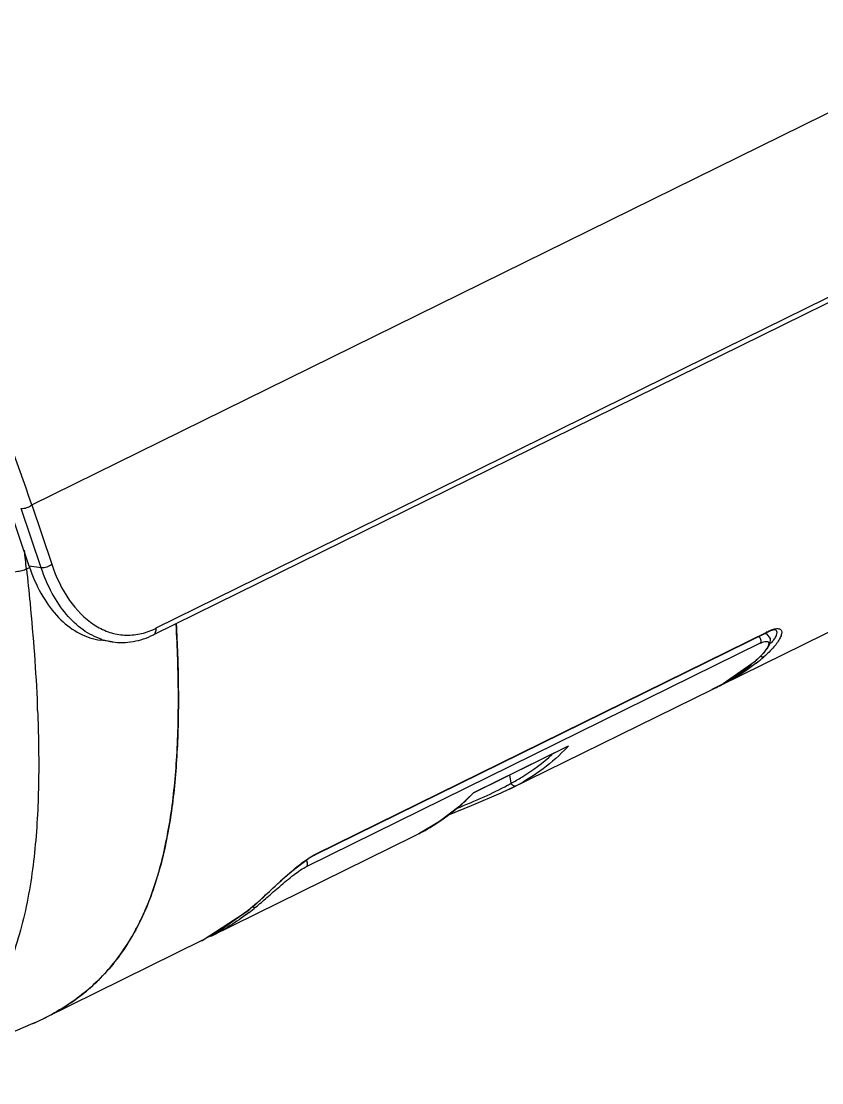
# Model space of a CAD drawing. Header units: metres. Extents: x 420822 to 421453, y 1458172 to 1458620.
# Drawn here: x 421384.7898 to 421385.1465, y 1458449.7207 to 1458450.1937 of the extents above; entities that cross this region are included whole.
import ezdxf

# ---------------------------------------------------------------- set-up
doc = ezdxf.new("R2010")
doc.units = ezdxf.units.M
doc.header["$MEASUREMENT"] = 0
doc.layers.add('ASSEM_MEMBER_1', color=7, linetype='CONTINUOUS')
doc.layers.add('Standard', color=7, linetype='CONTINUOUS')

# ---------------------------------------------------------------- blocks, each defined once
blk = doc.blocks.new('CCTV')
at = {"layer": 'ASSEM_MEMBER_1', "color": 7, "linetype": 'Continuous'}
for p, q in [((-3.3218, 13.8054), (-0.8582, 15.0179)), ((-0.9733, 14.6323), (-3.1004, 13.5853)), ((-0.9781, 14.6205), (-3.105, 13.5737)), ((-1.175, 13.936), (-2.0944, 13.4835)), ((-3.3265, 13.696), (-3.3628, 13.8037)), ((-3.3047, 13.6929), (-3.3405, 13.799)), ((-3.3218, 13.8054), (-3.286, 13.6995)), ((-3.3311, 13.6914), (-3.3255, 13.694)), ((-3.3047, 13.6929), (-3.3264, 13.696)), ((-2.0101, 13.5786), (-2.8179, 13.181)), ((-2.816, 13.1826), (-2.0082, 13.5802)), ((-2.0148, 13.5763), (-2.0121, 13.5755)), ((-2.01, 13.5786), (-2.0101, 13.5786)), ((-2.0051, 13.5808), (-2.01, 13.5786)), ((-1.9975, 13.5824), (-1.9978, 13.5824)), ((-3.1778, 13.5612), (-3.1991, 13.5642)), ((-3.1778, 13.5612), (-3.1783, 13.5613)), ((-2.0237, 13.5587), (-2.8315, 13.1611)), ((-2.0334, 13.5259), (-2.0326, 13.5264)), ((-2.0326, 13.5264), (-2.0326, 13.5265)), ((-2.1097, 13.4759), (-2.4703, 13.2985)), ((-2.1097, 13.4759), (-2.1091, 13.4763)), ((-2.1097, 13.4759), (-2.1091, 13.4763)), ((-2.0944, 13.4835), (-2.0963, 13.4826)), ((-2.5343, 13.2924), (-2.3651, 13.3756)), ((-2.3678, 13.374), (-2.5343, 13.292)), ((-2.3678, 13.374), (-2.3651, 13.3756)), ((-2.4675, 13.3091), (-2.4695, 13.324)), ((-2.4702, 13.2985), (-2.4597, 13.3039)), ((-2.4597, 13.3039), (-2.4586, 13.3044)), ((-2.5345, 13.2922), (-2.5343, 13.2924)), ((-2.5345, 13.2922), (-2.5343, 13.2924)), ((-2.5343, 13.292), (-2.5343, 13.2924)), ((-2.6426, 13.2137), (-3.0032, 13.0362)), ((-2.6316, 13.2193), (-2.6426, 13.2137)), ((-2.8179, 13.181), (-2.8253, 13.1769)), ((-2.8179, 13.181), (-2.8179, 13.181)), ((-2.9206, 13.0956), (-2.936, 13.0822)), ((-3.0161, 13.0299), (-2.9368, 13.0818)), ((-2.9368, 13.0818), (-2.9362, 13.0823)), ((-2.9368, 13.0818), (-2.9361, 13.0823)), ((-2.9368, 13.0818), (-2.936, 13.0822)), ((-2.936, 13.0822), (-2.936, 13.0822)), ((-3.0009, 13.0374), (-3.0065, 13.0352)), ((-3.0185, 13.0287), (-3.3004, 12.8899)), ((-3.0185, 13.0287), (-3.0161, 13.0299)), ((-3.3201, 12.8808), (-3.5638, 12.7754))]:
    blk.add_line(p, q, dxfattribs=at)
for points in [[(-2.0121, 13.5755), (-2.0055, 13.5674), (-2.0064, 13.5579), (-2.0118, 13.5482), (-2.0212, 13.5372), (-2.0326, 13.5264)], [(-1.9978, 13.5824), (-1.9983, 13.5824), (-2.0051, 13.5808)], [(-2.0326, 13.5264), (-2.0897, 13.4865), (-2.1098, 13.476)], [(-2.4596, 13.3039), (-2.4856, 13.2913), (-2.5385, 13.2688), (-2.5809, 13.2519)], [(-2.5343, 13.292), (-2.5607, 13.2672), (-2.5951, 13.2411), (-2.6316, 13.2193)], [(-2.8253, 13.1769), (-2.8585, 13.152), (-2.8783, 13.1344), (-2.9206, 13.0956)], [(-2.936, 13.0822), (-2.9865, 13.0462), (-3.0161, 13.0299)]]:
    blk.add_lwpolyline(points, dxfattribs=at)
for centre, radius, start, end in [((-8.5152, 13.1289), 5.2145, 6.1931, 6.5592), ((-3.0296, 13.7961), 0.3133, 198.6305, 201.2362), ((-3.1575, 13.7016), 0.1295, 293.3256, 296.1745), ((-3.162, 13.672), 0.1119, 251.8862, 257.4825), ((-3.1626, 13.6694), 0.1092, 257.4989, 261.7384), ((-2.2331, 13.7827), 0.3292, 307.9786, 311.0401), ((-2.1679, 13.682), 0.2061, 310.7437, 311.0394), ((-2.2759, 13.8518), 0.4106, 295.9304, 296.2259), ((-2.2726, 13.8451), 0.4031, 296.2225, 297.6376), ((-2.2739, 13.8478), 0.4061, 296.2251, 296.9353), ((-2.2718, 13.8436), 0.4014, 296.9359, 297.3282), ((-6.1176, 13.3254), 2.8085, 2.3144, 2.4967), ((-2.6096, 13.602), 0.3332, 316.6698, 317.194), ((-2.6345, 13.5989), 0.3345, 298.7493, 299.9577), ((-2.7986, 13.5445), 0.3653, 310.275, 316.3111), ((-2.8005, 13.5467), 0.3681, 307.594, 310.2758), ((-2.7878, 13.1222), 0.0667, 116.5698, 118.8757), ((-2.7952, 13.1369), 0.0503, 114.5216, 116.5506), ((-3.1612, 13.3729), 0.3714, 307.7146, 309.9572), ((-3.1967, 13.4292), 0.4381, 296.5605, 297.907), ((-3.19, 13.4167), 0.4238, 297.902, 300.2476), ((-3.2148, 13.427), 0.4441, 296.2255, 296.7887), ((-3.4974, 13.2907), 0.4466, 293.3934, 295.4702), ((-3.4972, 13.2904), 0.4462, 293.4161, 295.4699), ((-3.491, 13.2772), 0.4316, 295.4782, 296.2037), ((-3.4909, 13.277), 0.4314, 295.4777, 296.2042), ((-3.4876, 13.2702), 0.4238, 296.2039, 297.049)]:
    blk.add_arc(centre, radius, start, end, dxfattribs=at)
for points, knots in [([(-3.3218, 13.8054), (-3.3485, 13.885), (-3.4084, 14.0459), (-3.5059, 14.2403), (-3.6055, 14.3889), (-3.6931, 14.4945), (-3.7916, 14.5895), (-3.8986, 14.6709), (-4.0103, 14.7379), (-4.124, 14.7918), (-4.2377, 14.8345), (-4.3864, 14.8799), (-4.5706, 14.9212), (-4.7183, 14.9448), (-4.7912, 14.955)], [0, 0, 0, 0, 0.125757, 0.256877, 0.324694, 0.393423, 0.462025, 0.52925, 0.594283, 0.656951, 0.717429, 0.776099, 0.889703, 1, 1, 1, 1]), ([(-3.3405, 13.799), (-3.3372, 13.7987), (-3.3305, 13.8), (-3.3243, 13.8031), (-3.3218, 13.8054)], [0, 0, 0, 0, 0.487856, 1, 1, 1, 1]), ([(-3.286, 13.6993), (-3.2884, 13.697), (-3.2946, 13.694), (-3.3013, 13.6926), (-3.3047, 13.6929)], [0, 0, 0, 0, 0.498312, 1, 1, 1, 1]), ([(-3.286, 13.6995), (-3.2784, 13.6768), (-3.2594, 13.636), (-3.2214, 13.5959), (-3.1865, 13.5783), (-3.1597, 13.5723), (-3.1323, 13.5736), (-3.1147, 13.579), (-3.1062, 13.5826)], [0, 0, 0, 0, 0.295756, 0.549788, 0.664684, 0.775154, 0.885505, 1, 1, 1, 1]), ([(-3.3694, 13.6864), (-3.3664, 13.6859), (-3.3597, 13.6856), (-3.3495, 13.6864), (-3.3397, 13.6882), (-3.3336, 13.6902), (-3.3311, 13.6914)], [0, 0, 0, 0, 0.232352, 0.513393, 0.78685, 1, 1, 1, 1]), ([(-3.3311, 13.6914), (-3.3289, 13.671), (-3.3206, 13.59), (-3.3144, 13.5087), (-3.3118, 13.4478)], [0, 0, 0, 0, 0.251246, 1, 1, 1, 1]), ([(-3.3216, 13.6826), (-3.3154, 13.6667), (-3.3011, 13.6372), (-3.2722, 13.6003), (-3.2379, 13.5746), (-3.2119, 13.566), (-3.1991, 13.5642)], [0, 0, 0, 0, 0.288076, 0.548119, 0.782562, 1, 1, 1, 1]), ([(-3.1968, 13.5656), (-3.2087, 13.5695), (-3.2322, 13.5817), (-3.2622, 13.6103), (-3.2872, 13.6482), (-3.2995, 13.6773), (-3.3047, 13.6929)], [0, 0, 0, 0, 0.216605, 0.452886, 0.713965, 1, 1, 1, 1]), ([(-3.0644, 13.5937), (-3.0624, 13.5574), (-3.0597, 13.4852), (-3.061, 13.3778), (-3.0693, 13.273), (-3.0872, 13.1727), (-3.1175, 13.0797), (-3.1634, 12.9984), (-3.2252, 12.9335), (-3.2748, 12.9025), (-3.3004, 12.8899)], [0, 0, 0, 0, 0.138573, 0.275173, 0.408893, 0.538456, 0.662355, 0.779581, 0.891162, 1, 1, 1, 1]), ([(-3.2948, 12.8927), (-3.2713, 12.9047), (-3.2263, 12.9334), (-3.1695, 12.9914), (-3.1253, 13.0636), (-3.0936, 13.1488), (-3.073, 13.2458), (-3.062, 13.3533), (-3.0593, 13.4701), (-3.062, 13.5509), (-3.0643, 13.5926)], [0, 0, 0, 0, 0.101546, 0.203079, 0.309401, 0.424609, 0.551082, 0.689543, 0.839572, 1, 1, 1, 1]), ([(-3.105, 13.5737), (-3.1032, 13.5746), (-3.1002, 13.5784), (-3.1, 13.583), (-3.1003, 13.5854)], [0, 0, 0, 0, 0.457419, 1, 1, 1, 1]), ([(-1.9955, 13.5847), (-1.9943, 13.5848), (-1.9921, 13.585), (-1.9891, 13.5845), (-1.9869, 13.5831), (-1.985, 13.5801), (-1.9852, 13.5748), (-1.9892, 13.5647), (-1.9998, 13.5504), (-2.0106, 13.54), (-2.0169, 13.5345)], [0, 0, 0, 0, 0.052684, 0.094797, 0.129895, 0.163409, 0.242223, 0.348244, 0.635525, 1, 1, 1, 1]), ([(-2.0029, 13.5826), (-2.0023, 13.5829), (-1.9998, 13.5837), (-1.9974, 13.5844), (-1.9955, 13.5847)], [0, 0, 0, 0, 0.279469, 1, 1, 1, 1]), ([(-3.1778, 13.5612), (-3.1657, 13.5595), (-3.1403, 13.56), (-3.1164, 13.5681), (-3.105, 13.5737)], [0, 0, 0, 0, 0.491795, 1, 1, 1, 1]), ([(-2.0262, 13.571), (-2.0247, 13.5697), (-2.0221, 13.5659), (-2.0222, 13.5606), (-2.0237, 13.5587)], [0, 0, 0, 0, 0.448826, 1, 1, 1, 1]), ([(-1.9977, 13.5824), (-1.9994, 13.5826), (-2.0035, 13.5821), (-2.0073, 13.5807), (-2.0095, 13.5797)], [0, 0, 0, 0, 0.4118, 1, 1, 1, 1]), ([(-2.0082, 13.5802), (-2.0078, 13.5805), (-2.006, 13.5813), (-2.0043, 13.5821), (-2.0029, 13.5826)], [0, 0, 0, 0, 0.264786, 1, 1, 1, 1]), ([(-2.004, 13.5588), (-2.0035, 13.5595), (-2.0013, 13.5619), (-1.9993, 13.5645), (-1.998, 13.5665)], [0, 0, 0, 0, 0.267617, 1, 1, 1, 1]), ([(-1.998, 13.5665), (-1.9966, 13.5685), (-1.9945, 13.5721), (-1.9933, 13.5762), (-1.9933, 13.578)], [0, 0, 0, 0, 0.578207, 1, 1, 1, 1]), ([(-1.9933, 13.578), (-1.9934, 13.5791), (-1.9941, 13.5814), (-1.9964, 13.5823), (-1.9975, 13.5824)], [0, 0, 0, 0, 0.479813, 1, 1, 1, 1]), ([(-2.0237, 13.5587), (-2.0211, 13.56), (-2.0174, 13.5616), (-2.0127, 13.5622), (-2.0103, 13.5619), (-2.0087, 13.5606), (-2.0082, 13.5587), (-2.0084, 13.5564), (-2.0093, 13.5539), (-2.0107, 13.551), (-2.0134, 13.5467), (-2.018, 13.5409), (-2.0247, 13.5337), (-2.0299, 13.529), (-2.0326, 13.5266)], [0, 0, 0, 0, 0.151879, 0.202876, 0.240199, 0.26994, 0.300496, 0.337638, 0.383278, 0.437413, 0.499523, 0.644463, 0.812818, 1, 1, 1, 1]), ([(-2.0169, 13.5345), (-2.0174, 13.5343), (-2.0194, 13.5337), (-2.0217, 13.5344), (-2.0232, 13.5353)], [0, 0, 0, 0, 0.211325, 1, 1, 1, 1]), ([(-2.1091, 13.4763), (-2.1023, 13.4796), (-2.0757, 13.4937), (-2.0506, 13.5111), (-2.0335, 13.5259)], [0, 0, 0, 0, 0.249792, 1, 1, 1, 1]), ([(-3.3114, 13.4388), (-3.3097, 13.3975), (-3.3082, 13.3153), (-3.314, 13.1936), (-3.3315, 13.0763), (-3.3547, 13.0016), (-3.3703, 12.967)], [0, 0, 0, 0, 0.259217, 0.514188, 0.762361, 1, 1, 1, 1]), ([(-2.4675, 13.3091), (-2.4609, 13.3126), (-2.4349, 13.3274), (-2.4107, 13.3454), (-2.3941, 13.3605)], [0, 0, 0, 0, 0.249365, 1, 1, 1, 1]), ([(-2.3672, 13.3734), (-2.3804, 13.3594), (-2.4092, 13.3338), (-2.4418, 13.3134), (-2.4586, 13.3044)], [0, 0, 0, 0, 0.503087, 1, 1, 1, 1]), ([(-2.5646, 13.2642), (-2.5482, 13.271), (-2.5174, 13.2838), (-2.4873, 13.2982), (-2.4736, 13.3056)], [0, 0, 0, 0, 0.534091, 1, 1, 1, 1]), ([(-2.4632, 13.3047), (-2.4646, 13.3054), (-2.4662, 13.3069), (-2.4673, 13.3086), (-2.4675, 13.3091)], [0, 0, 0, 0, 0.752851, 1, 1, 1, 1]), ([(-2.4586, 13.3044), (-2.4593, 13.3041), (-2.4609, 13.3038), (-2.4624, 13.3043), (-2.4632, 13.3047)], [0, 0, 0, 0, 0.451222, 1, 1, 1, 1]), ([(-2.6317, 13.2193), (-2.6268, 13.2218), (-2.6075, 13.2326), (-2.589, 13.2449), (-2.5759, 13.255)], [0, 0, 0, 0, 0.248958, 1, 1, 1, 1]), ([(-2.8576, 13.1531), (-2.8555, 13.1548), (-2.8476, 13.1615), (-2.8394, 13.1678), (-2.8331, 13.1723)], [0, 0, 0, 0, 0.25925, 1, 1, 1, 1]), ([(-2.8331, 13.1723), (-2.832, 13.1731), (-2.8277, 13.176), (-2.8233, 13.1788), (-2.82, 13.1806)], [0, 0, 0, 0, 0.265971, 1, 1, 1, 1]), ([(-2.8315, 13.1611), (-2.8303, 13.1627), (-2.8298, 13.1669), (-2.8314, 13.1703), (-2.8324, 13.1716)], [0, 0, 0, 0, 0.541935, 1, 1, 1, 1]), ([(-2.9227, 13.0882), (-2.9159, 13.0939), (-2.9016, 13.1063), (-2.8794, 13.1259), (-2.8596, 13.1426), (-2.8433, 13.1544), (-2.8353, 13.1592), (-2.8315, 13.1611)], [0, 0, 0, 0, 0.227448, 0.485666, 0.761085, 0.890865, 1, 1, 1, 1]), ([(-2.8847, 13.1288), (-2.8825, 13.1308), (-2.8736, 13.139), (-2.8645, 13.1471), (-2.8576, 13.1531)], [0, 0, 0, 0, 0.246327, 1, 1, 1, 1]), ([(-2.9362, 13.0823), (-2.9278, 13.0892), (-2.9107, 13.1047), (-2.8937, 13.1205), (-2.8847, 13.1288)], [0, 0, 0, 0, 0.46966, 1, 1, 1, 1]), ([(-2.934, 13.0791), (-2.9374, 13.0765), (-2.9511, 13.0663), (-2.9655, 13.057), (-2.9765, 13.0505)], [0, 0, 0, 0, 0.251219, 1, 1, 1, 1]), ([(-2.9227, 13.0882), (-2.923, 13.0881), (-2.9249, 13.0875), (-2.9269, 13.0881), (-2.9282, 13.0889)], [0, 0, 0, 0, 0.203319, 1, 1, 1, 1])]:
    blk.add_open_spline(points, degree=3, knots=knots, dxfattribs=at)
for points in [[(-2.0101, 13.5786), (-2.011, 13.5782), (-2.012, 13.578), (-2.0129, 13.5782)], [(-2.0082, 13.5802), (-2.0087, 13.5796), (-2.0093, 13.579), (-2.01, 13.5786)], [(-2.0305, 13.5233), (-2.0483, 13.5094), (-2.0675, 13.4973), (-2.0875, 13.487)], [(-2.8207, 13.1806), (-2.8198, 13.1805), (-2.8188, 13.1806), (-2.8179, 13.181)], [(-2.8179, 13.181), (-2.8172, 13.1814), (-2.8165, 13.182), (-2.816, 13.1826)]]:
    blk.add_open_spline(points, degree=3, dxfattribs=at)

msp = doc.modelspace()

# ---------------------------------------------------------------- block references
at = {"layer": 'Standard', "xscale": 0.25, "yscale": 0.25, "zscale": 0.25}
msp.add_blockref('CCTV', (421385.62489, 1458446.52684), dxfattribs=at)

doc.saveas('drawing.dxf')
